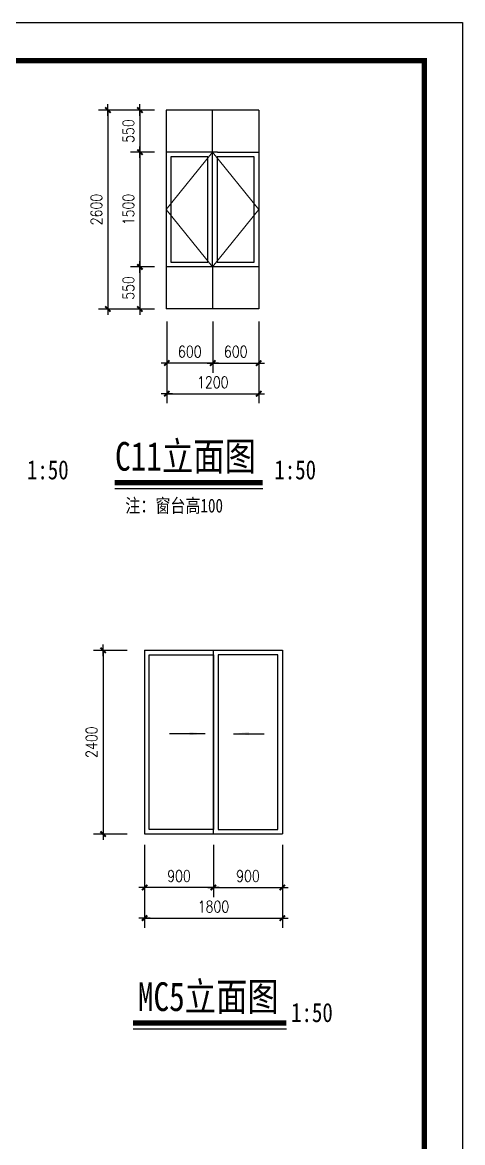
# Model space of a CAD drawing. Extents: x 12400 to 217743, y 90685 to 209848.
# Drawn here: x 211942 to 217690, y 118033 to 132670 of the extents above; entities that cross this region are included whole.
import ezdxf

# ---------------------------------------------------------------- set-up
doc = ezdxf.new("R2010")
doc.units = 0
doc.header["$LTSCALE"] = 200
doc.layers.get('0').update_dxf_attribs({"linetype": 'CONTINUOUS'})
doc.layers.get('DEFPOINTS').update_dxf_attribs({"linetype": 'CONTINUOUS'})
doc.layers.add('LAYER1', color=3, linetype='CONTINUOUS', lineweight=18)
for name, color, linetype in [('PUB_DIM', 3, 'CONTINUOUS'), ('PUB_TITLE', 143, 'CONTINUOUS'), ('WINDOW', 2, 'CONTINUOUS')]:
    doc.layers.add(name, color=color, linetype=linetype)
doc.styles.add('-黑体', font='SIMHEI.TTF', dxfattribs={"width": 0.8})
doc.styles.add('DIM_FONT', font='SIMPLEX', dxfattribs={"width": 0.8})
doc.dimstyles.new('DIMN50', dxfattribs={"dimscale": 0.5, "dimtxt": 300, "dimasz": 1, "dimexe": 250, "dimexo": 300, "dimgap": 150, "dimtad": 1, "dimdec": 0, "dimzin": 0, "dimdsep": 46, "dimtxsty": 'DIM_FONT', "dimblk": '_DIMX', "dimblk1": 'DOTSMALL', "dimblk2": 'DOTSMALL', "dimcen": 2.5, "dimclrt": 7, "dimadec": 0, "dimazin": 0, "dimtfac": 1, "dimtdec": 0, "dimtix": 1, "dimtmove": 2, "dimatfit": 3, "dimldrblk": '_DIMX', "dimfxl": 0, "dimtolj": 1, "dimtzin": 0, "dimarcsym": 0})

# ---------------------------------------------------------------- blocks, each defined once
blk = doc.blocks.new('_DIMX')
blk.add_line((-150, 0), (150, 0))
at = {"const_width": 50}
blk.add_lwpolyline([(-70, -70), (70, 70)], dxfattribs=at)
blk = doc.blocks.new('*D2503')
at = {"layer": 'DEFPOINTS', "color": 0, "linetype": 'Continuous'}
for p in [(213828, 128666), (215028, 128243), (215028, 127818)]:
    blk.add_point(p, dxfattribs=at)
at = {"layer": 'PUB_DIM', "color": 0, "linetype": 'Continuous', "lineweight": -2}
for p, q in [((213828, 128516), (213828, 127693)), ((215028, 128093), (215028, 127693)), ((213828, 127818), (215027, 127818))]:
    blk.add_line(p, q, dxfattribs=at)
at = {"layer": 'PUB_DIM', "color": 0, "linetype": 'Continuous', "lineweight": -2, "xscale": 0.5, "yscale": 0.5, "zscale": 0.5, "rotation": 180}
blk.add_blockref('_DIMX', (213828, 127818), dxfattribs=at)
at = {"layer": 'PUB_DIM', "color": 0, "linetype": 'Continuous', "lineweight": -2, "xscale": 0.5, "yscale": 0.5, "zscale": 0.5}
blk.add_blockref('_DIMX', (215028, 127818), dxfattribs=at)
at = {"layer": 'PUB_DIM', "color": 7, "linetype": 'Continuous', "insert": (214428, 127968), "char_height": 150, "attachment_point": 5, "style": 'DIM_FONT'}
blk.add_mtext('\\A1;1200', dxfattribs=at)
blk = doc.blocks.new('_DOTSMALL')
at = {"color": 0, "linetype": 'ByBlock', "const_width": 0.5}
blk.add_lwpolyline([(-0.0625, 0, 1), (0.0625, 0, 1)], format="xyb", close=True, dxfattribs=at)
blk = doc.blocks.new('*D2504')
at = {"layer": 'DEFPOINTS', "color": 0, "linetype": 'Continuous'}
for p in [(214428, 128914), (215028, 128914), (215028, 128218)]:
    blk.add_point(p, dxfattribs=at)
at = {"layer": 'PUB_DIM', "color": 0, "linetype": 'Continuous', "lineweight": -2}
for p, q in [((214428, 128764), (214428, 128093)), ((215028, 128764), (215028, 128093)), ((214428, 128218), (215027, 128218))]:
    blk.add_line(p, q, dxfattribs=at)
at = {"layer": 'PUB_DIM', "color": 0, "linetype": 'Continuous', "lineweight": -2, "xscale": 0.5, "yscale": 0.5, "zscale": 0.5, "rotation": 180}
blk.add_blockref('_DIMX', (214428, 128218), dxfattribs=at)
at = {"layer": 'PUB_DIM', "color": 0, "linetype": 'Continuous', "lineweight": -2, "xscale": 0.5, "yscale": 0.5, "zscale": 0.5}
blk.add_blockref('_DIMX', (215028, 128218), dxfattribs=at)
at = {"layer": 'PUB_DIM', "color": 7, "linetype": 'Continuous', "insert": (214728, 128368), "char_height": 150, "attachment_point": 5, "style": 'DIM_FONT'}
blk.add_mtext('\\A1;600', dxfattribs=at)
blk = doc.blocks.new('*D2505')
at = {"layer": 'DEFPOINTS', "color": 0, "linetype": 'Continuous'}
for p in [(213751, 131525), (213059, 128925), (213751, 128925)]:
    blk.add_point(p, dxfattribs=at)
at = {"layer": 'PUB_DIM', "color": 0, "linetype": 'Continuous', "lineweight": -2}
for p, q in [((213601, 131525), (212934, 131525)), ((213059, 131525), (213059, 128926)), ((213601, 128925), (212934, 128925))]:
    blk.add_line(p, q, dxfattribs=at)
at = {"layer": 'PUB_DIM', "color": 0, "linetype": 'Continuous', "lineweight": -2, "xscale": 0.5, "yscale": 0.5, "zscale": 0.5}
for p, rotation in [((213059, 131525), 90), ((213059, 128925), 270)]:
    blk.add_blockref('_DIMX', p, dxfattribs=dict(at, rotation=rotation))
at = {"layer": 'PUB_DIM', "color": 7, "linetype": 'Continuous', "insert": (212909, 130225), "char_height": 150, "attachment_point": 5, "rotation": 90, "style": 'DIM_FONT'}
blk.add_mtext('\\A1;2600', dxfattribs=at)
blk = doc.blocks.new('*D2506')
at = {"layer": 'DEFPOINTS', "color": 0, "linetype": 'Continuous'}
for p in [(213815, 130975), (213477, 129475), (213815, 129475)]:
    blk.add_point(p, dxfattribs=at)
at = {"layer": 'PUB_DIM', "color": 0, "linetype": 'Continuous', "lineweight": -2}
for p, q in [((213665, 130975), (213352, 130975)), ((213477, 130975), (213477, 129476)), ((213665, 129475), (213352, 129475))]:
    blk.add_line(p, q, dxfattribs=at)
at = {"layer": 'PUB_DIM', "color": 0, "linetype": 'Continuous', "lineweight": -2, "xscale": 0.5, "yscale": 0.5, "zscale": 0.5}
for p, rotation in [((213477, 130975), 90), ((213477, 129475), 270)]:
    blk.add_blockref('_DIMX', p, dxfattribs=dict(at, rotation=rotation))
at = {"layer": 'PUB_DIM', "color": 7, "linetype": 'Continuous', "insert": (213327, 130225), "char_height": 150, "attachment_point": 5, "rotation": 90, "style": 'DIM_FONT'}
blk.add_mtext('\\A1;1500', dxfattribs=at)
blk = doc.blocks.new('*D2507')
at = {"layer": 'DEFPOINTS', "color": 0, "linetype": 'Continuous'}
for p in [(213828, 128914), (214428, 128914), (213828, 128218)]:
    blk.add_point(p, dxfattribs=at)
at = {"layer": 'PUB_DIM', "color": 0, "linetype": 'Continuous', "lineweight": -2}
for p, q in [((213828, 128764), (213828, 128093)), ((214428, 128764), (214428, 128093)), ((214427, 128218), (213828, 128218))]:
    blk.add_line(p, q, dxfattribs=at)
at = {"layer": 'PUB_DIM', "color": 0, "linetype": 'Continuous', "lineweight": -2, "xscale": 0.5, "yscale": 0.5, "zscale": 0.5, "rotation": 180}
blk.add_blockref('_DIMX', (213828, 128218), dxfattribs=at)
at = {"layer": 'PUB_DIM', "color": 0, "linetype": 'Continuous', "lineweight": -2, "xscale": 0.5, "yscale": 0.5, "zscale": 0.5}
blk.add_blockref('_DIMX', (214428, 128218), dxfattribs=at)
at = {"layer": 'PUB_DIM', "color": 7, "linetype": 'Continuous', "insert": (214128, 128368), "char_height": 150, "attachment_point": 5, "style": 'DIM_FONT'}
blk.add_mtext('\\A1;600', dxfattribs=at)
blk = doc.blocks.new('*D2508')
at = {"layer": 'DEFPOINTS', "color": 0, "linetype": 'Continuous'}
for p in [(213815, 129475), (213477, 128925), (213815, 128925)]:
    blk.add_point(p, dxfattribs=at)
at = {"layer": 'PUB_DIM', "color": 0, "linetype": 'Continuous', "lineweight": -2}
for p, q in [((213665, 129475), (213352, 129475)), ((213477, 129475), (213477, 128926)), ((213665, 128925), (213352, 128925))]:
    blk.add_line(p, q, dxfattribs=at)
at = {"layer": 'PUB_DIM', "color": 0, "linetype": 'Continuous', "lineweight": -2, "xscale": 0.5, "yscale": 0.5, "zscale": 0.5}
for p, rotation in [((213477, 129475), 90), ((213477, 128925), 270)]:
    blk.add_blockref('_DIMX', p, dxfattribs=dict(at, rotation=rotation))
at = {"layer": 'PUB_DIM', "color": 7, "linetype": 'Continuous', "insert": (213327, 129200), "char_height": 150, "attachment_point": 5, "rotation": 90, "style": 'DIM_FONT'}
blk.add_mtext('\\A1;550', dxfattribs=at)
blk = doc.blocks.new('*D2509')
at = {"layer": 'DEFPOINTS', "color": 0, "linetype": 'Continuous'}
for p in [(213815, 131525), (213477, 130975), (213815, 130975)]:
    blk.add_point(p, dxfattribs=at)
at = {"layer": 'PUB_DIM', "color": 0, "linetype": 'Continuous', "lineweight": -2}
for p, q in [((213665, 131525), (213352, 131525)), ((213477, 131525), (213477, 130976)), ((213665, 130975), (213352, 130975))]:
    blk.add_line(p, q, dxfattribs=at)
at = {"layer": 'PUB_DIM', "color": 0, "linetype": 'Continuous', "lineweight": -2, "xscale": 0.5, "yscale": 0.5, "zscale": 0.5}
for p, rotation in [((213477, 131525), 90), ((213477, 130975), 270)]:
    blk.add_blockref('_DIMX', p, dxfattribs=dict(at, rotation=rotation))
at = {"layer": 'PUB_DIM', "color": 7, "linetype": 'Continuous', "insert": (213327, 131250), "char_height": 150, "attachment_point": 5, "rotation": 90, "style": 'DIM_FONT'}
blk.add_mtext('\\A1;550', dxfattribs=at)
blk = doc.blocks.new('*D2546')
at = {"layer": 'DEFPOINTS', "color": 0, "linetype": 'Continuous'}
for p in [(213537, 122074), (214437, 122074, -483), (213537, 121366)]:
    blk.add_point(p, dxfattribs=at)
at = {"layer": 'PUB_DIM', "color": 0, "linetype": 'Continuous', "lineweight": -2}
for p, q in [((213537, 121924), (213537, 121241)), ((214437, 121924), (214437, 121241)), ((214436, 121366), (213537, 121366))]:
    blk.add_line(p, q, dxfattribs=at)
at = {"layer": 'PUB_DIM', "color": 0, "linetype": 'Continuous', "lineweight": -2, "xscale": 0.5, "yscale": 0.5, "zscale": 0.5, "rotation": 180}
blk.add_blockref('_DIMX', (213537, 121366), dxfattribs=at)
at = {"layer": 'PUB_DIM', "color": 0, "linetype": 'Continuous', "lineweight": -2, "xscale": 0.5, "yscale": 0.5, "zscale": 0.5}
blk.add_blockref('_DIMX', (214437, 121366), dxfattribs=at)
at = {"layer": 'PUB_DIM', "color": 7, "linetype": 'Continuous', "insert": (213987, 121516), "char_height": 150, "attachment_point": 5, "style": 'DIM_FONT'}
blk.add_mtext('\\A1;900', dxfattribs=at)
blk = doc.blocks.new('*D2547')
at = {"layer": 'DEFPOINTS', "color": 0, "linetype": 'Continuous'}
for p in [(214437, 122074, -483), (215337, 122074), (215337, 121366)]:
    blk.add_point(p, dxfattribs=at)
at = {"layer": 'PUB_DIM', "color": 0, "linetype": 'Continuous', "lineweight": -2}
for p, q in [((214437, 121924), (214437, 121241)), ((215337, 121924), (215337, 121241)), ((214437, 121366), (215336, 121366))]:
    blk.add_line(p, q, dxfattribs=at)
at = {"layer": 'PUB_DIM', "color": 0, "linetype": 'Continuous', "lineweight": -2, "xscale": 0.5, "yscale": 0.5, "zscale": 0.5, "rotation": 180}
blk.add_blockref('_DIMX', (214437, 121366), dxfattribs=at)
at = {"layer": 'PUB_DIM', "color": 0, "linetype": 'Continuous', "lineweight": -2, "xscale": 0.5, "yscale": 0.5, "zscale": 0.5}
blk.add_blockref('_DIMX', (215337, 121366), dxfattribs=at)
at = {"layer": 'PUB_DIM', "color": 7, "linetype": 'Continuous', "insert": (214887, 121516), "char_height": 150, "attachment_point": 5, "style": 'DIM_FONT'}
blk.add_mtext('\\A1;900', dxfattribs=at)
blk = doc.blocks.new('*D2548')
at = {"layer": 'DEFPOINTS', "color": 0, "linetype": 'Continuous'}
for p in [(213462, 124465), (212995, 122065), (213462, 122065)]:
    blk.add_point(p, dxfattribs=at)
at = {"layer": 'PUB_DIM', "color": 0, "linetype": 'Continuous', "lineweight": -2}
for p, q in [((213312, 124465), (212870, 124465)), ((212995, 124465), (212995, 122066)), ((213312, 122065), (212870, 122065))]:
    blk.add_line(p, q, dxfattribs=at)
at = {"layer": 'PUB_DIM', "color": 0, "linetype": 'Continuous', "lineweight": -2, "xscale": 0.5, "yscale": 0.5, "zscale": 0.5}
for p, rotation in [((212995, 124465), 90), ((212995, 122065), 270)]:
    blk.add_blockref('_DIMX', p, dxfattribs=dict(at, rotation=rotation))
at = {"layer": 'PUB_DIM', "color": 7, "linetype": 'Continuous', "insert": (212845, 123265), "char_height": 150, "attachment_point": 5, "rotation": 90, "style": 'DIM_FONT'}
blk.add_mtext('\\A1;2400', dxfattribs=at)
blk = doc.blocks.new('*D2549')
at = {"layer": 'DEFPOINTS', "color": 0, "linetype": 'Continuous'}
for p in [(213537, 121787), (215337, 121391), (215337, 120966)]:
    blk.add_point(p, dxfattribs=at)
at = {"layer": 'PUB_DIM', "color": 0, "linetype": 'Continuous', "lineweight": -2}
for p, q in [((213537, 121637), (213537, 120841)), ((215337, 121241), (215337, 120841)), ((213537, 120966), (215336, 120966))]:
    blk.add_line(p, q, dxfattribs=at)
at = {"layer": 'PUB_DIM', "color": 0, "linetype": 'Continuous', "lineweight": -2, "xscale": 0.5, "yscale": 0.5, "zscale": 0.5, "rotation": 180}
blk.add_blockref('_DIMX', (213537, 120966), dxfattribs=at)
at = {"layer": 'PUB_DIM', "color": 0, "linetype": 'Continuous', "lineweight": -2, "xscale": 0.5, "yscale": 0.5, "zscale": 0.5}
blk.add_blockref('_DIMX', (215337, 120966), dxfattribs=at)
at = {"layer": 'PUB_DIM', "color": 7, "linetype": 'Continuous', "insert": (214437, 121116), "char_height": 150, "attachment_point": 5, "style": 'DIM_FONT'}
blk.add_mtext('\\A1;1800', dxfattribs=at)
blk = doc.blocks.new('_ARROW')
blk.add_solid([(0, 0), (-1, 0.1), (-1, -0.1)])

msp = doc.modelspace()

# ---------------------------------------------------------------- linework, layer by layer
for p, q in [((214424.29, 130975.375), (214424.29, 131525.375)), ((214424.29, 129475.375), (214424.29, 128925.375)), ((213148.936, 126579.972), (215080.85, 126579.972)), ((213387.67, 119519.686), (215389.447, 119519.686))]:
    msp.add_line(p, q)
at = {"const_width": 69.444}
for points in [[(213148.936, 126657.21), (215080.85, 126657.21)], [(213387.67, 119596.924), (215389.447, 119596.924)]]:
    msp.add_lwpolyline(points, dxfattribs=at)
at = {"layer": 'LAYER1', "color": 8, "ltscale": 0.6}
for points in [[(214424.29, 130975.375), (213821.063, 130225.375), (214424.29, 129475.375)], [(214424.29, 130975.375), (215027.516, 130225.375), (214424.29, 129475.375)]]:
    msp.add_lwpolyline(points, dxfattribs=at)
at = {"layer": 'PUB_DIM', "linetype": 'Continuous'}
for points in [[(214326.894, 123376.195), (213864.122, 123376.195)], [(214700.261, 123376.195), (215099.921, 123376.195)]]:
    msp.add_lwpolyline(points, dxfattribs=at)
at = {"layer": 'PUB_TITLE'}
msp.add_lwpolyline([(217689.69, 102970.244), (175639.69, 102970.244), (175639.69, 132670.244), (217689.69, 132670.244)], close=True, dxfattribs=at)
at = {"layer": 'PUB_TITLE', "const_width": 70}
msp.add_lwpolyline([(176889.69, 103470.244), (176889.69, 132170.244), (217189.69, 132170.244), (217189.69, 103470.244)], close=True, dxfattribs=at)
at = {"layer": 'WINDOW', "color": 4}
for p, q in [((213821.063, 131525.375), (213821.063, 128925.375)), ((215027.516, 131525.375), (213821.063, 131525.375)), ((215027.516, 131525.375), (215027.516, 128925.375)), ((214487.516, 130975.375), (213821.063, 130975.375)), ((214487.516, 130975.375), (215027.516, 130975.375)), ((215027.516, 130075.375), (215027.516, 128925.375)), ((215027.516, 129475.375), (213821.063, 129475.375)), ((215027.516, 128925.375), (213821.063, 128925.375)), ((213536.727, 124465.285), (213536.727, 122065.285)), ((213536.727, 124465.285), (215336.727, 124465.285)), ((215336.727, 124465.285), (215336.727, 122065.285)), ((213536.727, 124365.285), (213536.727, 122065.285)), ((213536.727, 122065.285), (215336.727, 122065.285))]:
    msp.add_line(p, q, dxfattribs=at)
at = {"layer": 'WINDOW'}
for p, q in [((214424.29, 129475.375), (214424.29, 130975.375)), ((214436.727, 122065.285), (214436.727, 124465.285))]:
    msp.add_line(p, q, dxfattribs=at)
for points in [[(214364.29, 130915.375), (213881.063, 130915.375), (213881.063, 129535.375), (214364.29, 129535.375)], [(214967.516, 130915.375), (214484.29, 130915.375), (214484.29, 129535.375), (214967.516, 129535.375)], [(213596.727, 124405.285), (214436.727, 124405.285), (214436.727, 122125.285), (213596.727, 122125.285)], [(215276.727, 124405.285), (214496.727, 124405.285), (214496.727, 122125.285), (215276.727, 122125.285)]]:
    msp.add_lwpolyline(points, close=True, dxfattribs=at)
msp.add_lwpolyline([(214436.727, 122125.285), (213596.727, 122125.285), (213596.727, 124405.285), (214436.727, 124405.285)], dxfattribs=at)

# ---------------------------------------------------------------- block references
at = {"layer": 'PUB_DIM', "linetype": 'Continuous', "yscale": 200, "zscale": 200}
for p, xscale in [((214326.894, 123376.195), 200), ((214700.261, 123376.195), -200)]:
    msp.add_blockref('_ARROW', p, dxfattribs=dict(at, xscale=xscale))
at = {"layer": 'PUB_DIM', "linetype": 'Continuous', "yscale": 200, "zscale": 200, "rotation": 180}
for p, xscale in [((214326.894, 123376.195), -200), ((214700.261, 123376.195), 200)]:
    msp.add_blockref('_ARROW', p, dxfattribs=dict(at, xscale=xscale))

# ---------------------------------------------------------------- texts
at = {"style": '-黑体', "width": 0.8}
for s, height, p in [('C11立面图', 375, (213151.725, 126812.49)), ('1:50', 250, (212001.814, 126699.079)), ('1:50', 250, (215232.475, 126699.079)), ('注：窗台高100', 180, (213285.414, 126266.242)), ('MC5立面图', 375, (213449.43, 119752.204)), ('1:50', 250, (215450.963, 119607.794))]:
    msp.add_text(s, height=height, dxfattribs=at).set_placement(p)

# ---------------------------------------------------------------- dimensions: what is measured, and where the dimension line sits
at = {"layer": 'PUB_DIM', "linetype": 'Continuous'}
for base, p1, p2, picture, middle in [((213059.305, 128925.375), (213750.505, 131525.375), (213750.505, 128925.375), '*D2505', (212909.305, 130225.375)), ((213477.277, 130975.375), (213814.717, 131525.375), (213814.717, 130975.375), '*D2509', (213327.277, 131250.375)), ((213477.277, 129475.375), (213814.717, 130975.375), (213814.717, 129475.375), '*D2506', (213327.277, 130225.375)), ((213477.277, 128925.375), (213814.717, 129475.375), (213814.717, 128925.375), '*D2508', (213327.277, 129200.375)), ((212995.185, 122065.285), (213461.578, 124465.285), (213461.578, 122065.285), '*D2548', (212845.185, 123265.285))]:
    dim = msp.add_linear_dim(base=base, p1=p1, p2=p2, angle=90, dimstyle='DIMN50', dxfattribs=at)
    dim.commit()
    dim.dimension.update_dxf_attribs({"geometry": picture, "text_midpoint": middle})
for base, p1, p2, picture, middle in [((213827.516, 128217.9), (214427.516, 128914.382), (213827.516, 128914.382), '*D2507', (214127.516, 128367.9)), ((215027.516, 128217.9), (214427.516, 128914.382), (215027.516, 128914.382), '*D2504', (214727.516, 128367.9)), ((215027.516, 127817.997), (213827.516, 128666.495), (215027.516, 128242.9), '*D2503', (214427.516, 127967.997)), ((213536.727, 121365.604, 482.681), (214436.727, 122074.476), (213536.727, 122074.476, 482.681), '*D2546', (213986.727, 121515.604, 482.681)), ((215336.727, 121365.604, 482.681), (214436.727, 122074.476), (215336.727, 122074.476, 482.681), '*D2547', (214886.727, 121515.604, 482.681)), ((215336.727, 120965.702), (213536.727, 121786.944), (215336.727, 121390.604), '*D2549', (214436.727, 121115.702))]:
    dim = msp.add_linear_dim(base=base, p1=p1, p2=p2, dimstyle='DIMN50', dxfattribs=at)
    dim.commit()
    dim.dimension.update_dxf_attribs({"geometry": picture, "text_midpoint": middle})

doc.saveas('drawing.dxf')
